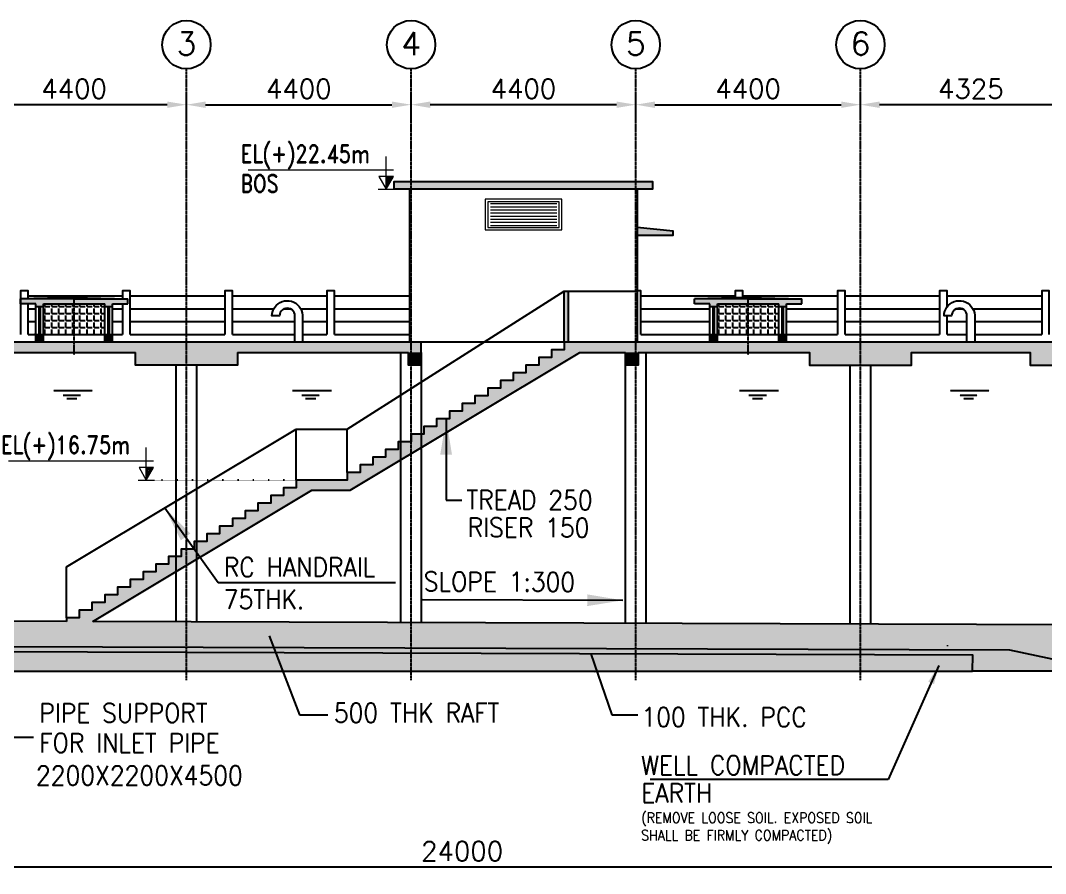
# Model space of a CAD drawing. Header units: millimetres. Extents: x -7644 to 230040, y 17031 to 222323.
# Drawn here: x 14957 to 35032, y 61125 to 77834 of the extents above; entities that cross this region are included whole.
import ezdxf
from ezdxf.enums import TextEntityAlignment as Align

# ---------------------------------------------------------------- set-up
doc = ezdxf.new("R2010")
doc.units = ezdxf.units.MM
doc.header["$LTSCALE"] = 4
doc.header["$MEASUREMENT"] = 0
doc.header["$PDMODE"] = 34
for name, pattern in [('ACAD_ISO07W100', [3, 0, -3]), ('CENTER', [2, 1.25, -0.25, 0.25, -0.25]), ('HIDDEN', [0.375, 0.25, -0.125])]:
    doc.linetypes.add(name, pattern=pattern)
doc.layers.get('0').update_dxf_attribs({"color": 8})
for name, color, linetype in [('AIR COWL', 3, 'Continuous'), ('CL', 8, 'CENTER'), ('DIM', 8, 'Continuous'), ('DIM LAYER', 8, 'Continuous'), ('GRID', 8, 'CENTER'), ('HANDRAIL', 6, 'Continuous'), ('HATCH', 253, 'Continuous'), ('RCC WALL', 7, 'Continuous'), ('SHADE', 5, 'Continuous'), ('txt-1', 7, 'Continuous'), ('txt-2', 7, 'Continuous'), ('WALL', 7, 'Continuous'), ('WATER LEVEL', 252, 'Continuous')]:
    doc.layers.add(name, color=color, linetype=linetype)
for name, color, linetype, lineweight in [('C - B - Structure', 1, 'Continuous', 18), ('C - E - Text 2.5', 3, 'CENTER', 35), ('C - J -  Hatch', 9, 'Continuous', 9), ('C - J - Hatch', 9, 'Continuous', 9), ('C - L - Services', 75, 'Continuous', 18), ('C - P - Symbols', 20, 'Continuous', 15)]:
    doc.layers.add(name, color=color, linetype=linetype, lineweight=lineweight)
doc.styles.add('Mano', font='romand.shx', dxfattribs={"height": 3})
doc.styles.add('ROMANS', font='ROMANS')
doc.dimstyles.new('1-75N', dxfattribs={"dimscale": 75, "dimtxt": 5, "dimasz": 5, "dimexe": 1.25, "dimexo": 1.25, "dimgap": 1.25, "dimtad": 1, "dimdec": 0, "dimdsep": 46, "dimtxsty": 'ROMANS', "dimcen": 1, "dimclrd": 8, "dimclre": 8, "dimclrt": 5, "dimadec": 0, "dimazin": 0, "dimtfac": 1, "dimtdec": 0, "dimtmove": 0, "dimatfit": 3, "dimfxl": 1, "dimarcsym": 0})

# ---------------------------------------------------------------- blocks, each defined once
blk = doc.blocks.new('*D59')
at = {"layer": 'DEFPOINTS', "color": 0, "transparency": 16777216}
for p in [(13807, 76185), (13807, 75782), (18207, 75759)]:
    blk.add_point(p, dxfattribs=at)
at = {"layer": 'DIM', "color": 8, "lineweight": -2, "transparency": 16777216}
for p, q in [((13807, 75907), (13807, 76310)), ((18207, 75884), (18207, 76310)), ((17832, 76185), (14182, 76185))]:
    blk.add_line(p, q, dxfattribs=at)
at = {"layer": 'DIM', "color": 8, "transparency": 16777216}
for points in [[(14182, 76247), (14182, 76122), (13807, 76185)], [(17832, 76247), (17832, 76122), (18207, 76185)]]:
    blk.add_solid(points, dxfattribs=at)
at = {"layer": 'DIM', "color": 5, "transparency": 16777216, "insert": (16007, 76497), "char_height": 375, "attachment_point": 5, "style": 'ROMANS'}
blk.add_mtext('4400', dxfattribs=at)
blk = doc.blocks.new('*D60')
at = {"layer": 'DEFPOINTS', "color": 0, "transparency": 16777216}
for p in [(22607, 76185), (18207, 75759), (22607, 75701)]:
    blk.add_point(p, dxfattribs=at)
at = {"layer": 'DIM', "color": 8, "lineweight": -2, "transparency": 16777216}
for p, q in [((18207, 75884), (18207, 76310)), ((22607, 75826), (22607, 76310)), ((18582, 76185), (22232, 76185))]:
    blk.add_line(p, q, dxfattribs=at)
at = {"layer": 'DIM', "color": 8, "transparency": 16777216}
for points in [[(18582, 76247), (18582, 76122), (18207, 76185)], [(22232, 76247), (22232, 76122), (22607, 76185)]]:
    blk.add_solid(points, dxfattribs=at)
at = {"layer": 'DIM', "color": 5, "transparency": 16777216, "insert": (20407, 76497), "char_height": 375, "attachment_point": 5, "style": 'ROMANS'}
blk.add_mtext('4400', dxfattribs=at)
blk = doc.blocks.new('*D61')
at = {"layer": 'DEFPOINTS', "color": 0, "transparency": 16777216}
for p in [(22607, 76185), (22607, 75701), (27007, 75727)]:
    blk.add_point(p, dxfattribs=at)
at = {"layer": 'DIM', "color": 8, "lineweight": -2, "transparency": 16777216}
for p, q in [((22607, 75826), (22607, 76310)), ((27007, 75852), (27007, 76310)), ((26632, 76185), (22982, 76185))]:
    blk.add_line(p, q, dxfattribs=at)
at = {"layer": 'DIM', "color": 8, "transparency": 16777216}
for points in [[(22982, 76247), (22982, 76122), (22607, 76185)], [(26632, 76247), (26632, 76122), (27007, 76185)]]:
    blk.add_solid(points, dxfattribs=at)
at = {"layer": 'DIM', "color": 5, "transparency": 16777216, "insert": (24807, 76497), "char_height": 375, "attachment_point": 5, "style": 'ROMANS'}
blk.add_mtext('4400', dxfattribs=at)
blk = doc.blocks.new('*D62')
at = {"layer": 'DEFPOINTS', "color": 0, "transparency": 16777216}
for p in [(31407, 76185), (27007, 75727), (31407, 75775)]:
    blk.add_point(p, dxfattribs=at)
at = {"layer": 'DIM', "color": 8, "lineweight": -2, "transparency": 16777216}
for p, q in [((27007, 75852), (27007, 76310)), ((31407, 75900), (31407, 76310)), ((27382, 76185), (31032, 76185))]:
    blk.add_line(p, q, dxfattribs=at)
at = {"layer": 'DIM', "color": 8, "transparency": 16777216}
for points in [[(27382, 76247), (27382, 76122), (27007, 76185)], [(31032, 76247), (31032, 76122), (31407, 76185)]]:
    blk.add_solid(points, dxfattribs=at)
at = {"layer": 'DIM', "color": 5, "transparency": 16777216, "insert": (29207, 76497), "char_height": 375, "attachment_point": 5, "style": 'ROMANS'}
blk.add_mtext('4400', dxfattribs=at)
blk = doc.blocks.new('*D63')
at = {"layer": 'DEFPOINTS', "color": 0, "transparency": 16777216}
for p in [(31407, 76185), (31407, 75775), (35732, 75653)]:
    blk.add_point(p, dxfattribs=at)
at = {"layer": 'DIM', "color": 8, "lineweight": -2, "transparency": 16777216}
for p, q in [((31407, 75900), (31407, 76310)), ((35732, 75778), (35732, 76310)), ((35357, 76185), (31782, 76185))]:
    blk.add_line(p, q, dxfattribs=at)
at = {"layer": 'DIM', "color": 8, "transparency": 16777216}
for points in [[(31782, 76247), (31782, 76122), (31407, 76185)], [(35357, 76247), (35357, 76122), (35732, 76185)]]:
    blk.add_solid(points, dxfattribs=at)
at = {"layer": 'DIM', "color": 5, "transparency": 16777216, "insert": (33569, 76497), "char_height": 375, "attachment_point": 5, "style": 'ROMANS'}
blk.add_mtext('4325', dxfattribs=at)
blk = doc.blocks.new('*D73')
at = {"layer": 'DEFPOINTS', "color": 0, "transparency": 16777216}
for p in [(35607, 65995), (11607, 65575), (11607, 61250)]:
    blk.add_point(p, dxfattribs=at)
at = {"layer": 'DIM', "color": 8, "lineweight": -2, "transparency": 16777216}
for p, q in [((35607, 65870), (35607, 61125)), ((11607, 65450), (11607, 61125)), ((35232, 61250), (11982, 61250))]:
    blk.add_line(p, q, dxfattribs=at)
at = {"layer": 'DIM', "color": 8, "transparency": 16777216}
for points in [[(11982, 61312), (11982, 61187), (11607, 61250)], [(35232, 61312), (35232, 61187), (35607, 61250)]]:
    blk.add_solid(points, dxfattribs=at)
at = {"layer": 'DIM', "color": 5, "transparency": 16777216, "insert": (23607, 61562), "char_height": 375, "attachment_point": 5, "style": 'ROMANS'}
blk.add_mtext('24000', dxfattribs=at)
blk = doc.blocks.new('A$C748A1117')
at = {"layer": 'HATCH'}
h = blk.add_hatch(dxfattribs=at)
h.set_pattern_fill('AR-CONC', color=9, scale=0.1)
h.set_pattern_definition([(50, (42163.533, -839275.233), (18.2184669, -1.59390855), [1.905, -20.955]), (355, (42163.533, -839275.233), (-3.52434214, 19.10568452), [1.524, -16.7640584]), (100.4514447, (42165.051, -839275.366), (14.6941247, 17.5117752), [1.6190009, -17.80902446]), (46.1842, (42163.533, -839270.153), (27.1079041, -4.2042328), [2.8575, -31.4325]), (96.6355576, (42165.792, -839270.503), (23.7404134, 24.7426125), [2.4285023, -26.7135608]), (351.184151, (42163.533, -839270.153), (23.7404134, 24.7426125), [2.2859967, -25.1459732]), (21, (42166.073, -839271.423), (15.16143913, -10.22651982), [1.905, -20.955]), (326, (42166.073, -839271.423), (6.18020283, 18.4187966), [1.524, -16.764]), (71.451445, (42167.336, -839272.275), (21.34164193, 8.1922769), [1.6190009, -17.80899376]), (37.5, (42163.533, -839275.233), (0.308860325, 8.455503887), [0, -16.5608, 0, -17.018, 0, -16.8275]), (7.5, (42163.533, -839275.233), (6.68196625, 10.01805748), [0, -9.7028, 0, -16.1798, 0, -6.4135]), (327.5, (42157.8685, -839275.233), (13.559059517, -0.5728744), [0, -6.35, 0, -19.812, 0, -26.289]), (317.5, (42155.328, -839275.233), (14.81291814, 2.5426491), [0, -8.255, 0, -13.1572, 0, -18.669])])
h.paths.add_polyline_path([(0, 875), (-1050, 850), (1050, 850)])
for points in [[(1050, 850), (0, 850), (-1050, 850), (-1050, 750), (-750, 750), (-750, 700), (-600, 700), (-600, 750), (600, 750), (600, 700), (750, 700), (750, 750), (1050, 750)], [(-750, 0), (-600, 0), (-600, 150), (-750, 150)], [(600, 0), (750, 0), (750, 150), (600, 150)]]:
    blk.add_hatch(color=256, dxfattribs=at).paths.add_polyline_path(points)
h = blk.add_hatch(dxfattribs=at)
h.set_pattern_fill('ANGLE', color=256, scale=500)
h.set_pattern_definition([(0, (-48228.08, -39004.22), (0, 137.5), [100, -37.5]), (90, (-48228.08, -39004.22), (-137.5, 8e-15), [100, -37.5])])
h.paths.add_polyline_path([(-600, 150), (600, 150), (600, 745), (-600, 745)])
at = {"layer": 'CL'}
blk.add_lwpolyline([(0, -248), (0, 915)], dxfattribs=at)
at = {"layer": 'DIM LAYER'}
for points in [[(-689, 700), (-689, 150)], [(-662, 700), (-662, 150)], [(661, 700), (661, 150)], [(688, 700), (688, 150)]]:
    blk.add_lwpolyline(points, dxfattribs=at)
at = {"layer": 'RCC WALL'}
for q in [(-1050, 850), (1050, 850)]:
    blk.add_line((0, 875), q, dxfattribs=at)
for points in [[(0, 850), (-1050, 850)], [(-1050, 750), (-1050, 850)], [(0, 850), (1050, 850)], [(1050, 750), (1050, 850)], [(-750, 750), (-1050, 750)], [(-750, 0), (-750, 750)], [(-600, 750), (600, 750)], [(-600, 0), (-600, 750)], [(600, 0), (600, 750)], [(750, 750), (1050, 750)], [(750, 0), (750, 750)], [(-750, 150), (-600, 150)], [(-600, 150), (600, 150)], [(600, 150), (750, 150)]]:
    blk.add_lwpolyline(points, dxfattribs=at)
at = {"layer": 'WALL', "color": 7}
for points in [[(-750, 700), (-600, 700)], [(600, 700), (750, 700)]]:
    blk.add_lwpolyline(points, dxfattribs=at)
blk = doc.blocks.new('level')
at = {"layer": 'C - J - Hatch'}
h = blk.add_hatch(dxfattribs=at)
h.set_pattern_fill('ANSI31', color=256, scale=112.5, style=0)
h.set_pattern_definition([(45, (-127623.556, -79240.485), (-9.9436891, 9.9436891), [])])
h.paths.add_polyline_path([(-95, 165), (0, 165), (0, 0)])
at = {"layer": 'C - P - Symbols'}
for p, q in [((0, 0, -238), (0, 426, -238)), ((1800, 252, -238), (-95, 252, -238)), ((105, 0, -732), (-105, 0, 256))]:
    blk.add_line(p, q, dxfattribs=at)
blk.add_lwpolyline([(0, 0), (-95, 165), (95, 165)], close=True, dxfattribs=at)

msp = doc.modelspace()

# ---------------------------------------------------------------- hatches: boundary and pattern name
at = {"layer": 'C - L - Services'}
h = msp.add_hatch(dxfattribs=at)
h.set_pattern_fill('ANSI31', color=256, scale=19.2, angle=315)
h.set_pattern_definition([(0, (-65909.074, -6218.92), (2e-14, 60.96), [])])
h.paths.add_polyline_path([(24162.9, 74257.2), (25462.9, 74257.2), (25462.9, 73796.8), (24162.9, 73796.8)])
at = {"layer": 'C - P - Symbols'}
h = msp.add_hatch(dxfattribs=at)
h.set_pattern_fill('AR-CONC', color=5, scale=5000, angle=-90)
h.set_pattern_definition([(320, (-361820, 137778), (-3137.6, -35863), [3750, -41250]), (265, (-361820, 137778), (37609.6, 6937.6), [3000, -33000]), (10.451, (-362080, 134790), (34472, -28925.4), [3187, -35057]), (316.184, (-351820, 137780), (-8276, -53362), [5625, -61875]), (6.636, (-352510, 133330), (48706, -46733), [4780.5, -52586]), (261.184, (-351820, 137780), (48706, -46733), [4500, -49500]), (291, (-354320, 132778), (-20131, -29845.4), [3750, -41250]), (236, (-354320, 132778), (36257.5, -12165.8), [3000, -33000]), (341.451, (-355996, 130290), (16126.6, -42011), [3187, -35057]), (307.5, (-361819, 137778), (16644.7, -608), [0, -32600, 0, -33500, 0, -33125]), (277.5, (-361819, 137778), (19720.6, -13153.5), [0, -19100, 0, -31850, 0, -12625]), (237.5, (-361819, 148928), (-1127.74, -26691.12), [0, -12500, 0, -39000, 0, -51750]), (227.5, (-361819, 153928), (5005.2, -29159.3), [0, -16250, 0, -25900, 0, -36750])])
h.paths.add_polyline_path([(53906.9, 62144.6), (50206.9, 62144.6), (50206.9, 62536.8), (35569.5, 65644.8), (11756.3, 65724.1), (11606.8, 65574.6), (8656.8, 65584.5), (8556.8, 65584.5), (8556.8, 65484.8), (35558.8, 65394.8), (35558.8, 64907.8), (38558.8, 64907.8), (38558.8, 64270.8), (41558.8, 64270.8), (41558.8, 63633.8), (44558.8, 63633.8), (44558.8, 62996.9), (47558.8, 62996.9), (47558.8, 62044.6), (50165.9, 62044.6), (54006.9, 62044.6), (54006.9, 62144.6)])
at = {"layer": 'HATCH'}
h = msp.add_hatch(color=256, dxfattribs=at)
h.dxf.hatch_style = 1
h.paths.add_polyline_path([(22606.8, 74681.3), (22576.8, 74681.3), (22276.8, 74681.3), (22276.8, 74531.3), (22576.8, 74531.3), (22606.8, 74531.3)])
h.paths.add_polyline_path([(27006.8, 74681.3), (22606.8, 74681.3), (22606.8, 74531.3), (22806.8, 74531.3), (26806.8, 74531.3), (27006.8, 74531.3)])
h.paths.add_polyline_path([(27336.8, 74681.3), (27036.8, 74681.3), (27006.8, 74681.3), (27006.8, 74531.3), (27336.8, 74531.3)])
h = msp.add_hatch(color=256, dxfattribs=at)
h.dxf.hatch_style = 1
h.paths.add_polyline_path([(27736.8, 73631.3), (27736.8, 73706.3), (27036.8, 73781.3), (27036.8, 73631.3)])
h = msp.add_hatch(color=256, dxfattribs=at)
h.dxf.hatch_style = 1
h.paths.add_polyline_path([(25681.8, 72531.3), (25606.8, 72531.3), (25606.8, 71531.3), (25681.8, 71531.3)])
h = msp.add_hatch(color=256, dxfattribs=at)
h.dxf.hatch_style = 1
h.paths.add_polyline_path([(9056.8, 71531.3), (9056.8, 71681.3), (8956.8, 71681.3), (8956.8, 71531.3), (7856.7, 71531.3), (7856.7, 71331.3), (9356.8, 71331.3), (22806.8, 71331.3), (22806.8, 71531.3)])
h = msp.add_hatch(color=256, dxfattribs=at)
h.dxf.hatch_style = 1
h.paths.add_polyline_path([(18006.8, 67038.1), (18006.8, 67331.3), (17856.8, 67331.3), (17856.8, 67181.3), (17606.8, 67181.3), (17606.8, 67031.3), (17356.8, 67031.3), (17356.8, 66881.3), (17106.8, 66881.3), (17106.8, 66731.3), (16856.8, 66731.3), (16856.8, 66581.3), (16606.8, 66581.3), (16606.8, 66431.3), (16356.8, 66431.3), (16356.8, 66281.3), (16106.8, 66281.3), (16106.8, 66131.3), (15856.8, 66131.3), (15856.6, 66060.5), (16374.6, 66058.7)])
h.paths.add_polyline_path([(20662.2, 68631.3), (21412.2, 68631.3), (22406.8, 69228.1), (22406.8, 69581.3), (22356.8, 69581.3), (22356.8, 69431.3), (22106.8, 69431.3), (22106.8, 69281.3), (21856.8, 69281.3), (21856.8, 69131.3), (21606.8, 69131.3), (21606.8, 68981.3), (21356.8, 68981.3), (21356.8, 68831.3), (20356.8, 68831.3), (20356.8, 68681.3), (20106.8, 68681.3), (20106.8, 68531.3), (19856.8, 68531.3), (19856.8, 68381.3), (19606.8, 68381.3), (19606.8, 68231.3), (19356.8, 68231.3), (19356.8, 68081.3), (19106.8, 68081.3), (19106.8, 67931.3), (18856.8, 67931.3), (18856.8, 67781.3), (18606.8, 67781.3), (18606.8, 67631.3), (18406.8, 67631.3), (18406.8, 67278.1)])
h.paths.add_polyline_path([(18206.8, 67481.3), (18106.8, 67481.3), (18106.8, 67331.3), (18006.8, 67331.3), (18006.8, 67038.1), (18206.8, 67158.1)])
h.paths.add_polyline_path([(18406.8, 67631.3), (18356.8, 67631.3), (18356.8, 67481.3), (18206.8, 67481.3), (18206.8, 67158.1), (18406.8, 67278.1)])
h.paths.add_polyline_path([(25912.2, 71331.3), (26525.2, 71331.3), (26525.2, 71531.3), (25606.8, 71531.3), (25606.8, 71381.3), (25356.8, 71381.3), (25356.8, 71231.3), (25106.8, 71231.3), (25106.8, 71081.3), (24856.8, 71081.3), (24856.8, 70931.3), (24606.8, 70931.3), (24606.8, 70781.3), (24356.8, 70781.3), (24356.8, 70631.3), (24106.8, 70631.3), (24106.8, 70481.3), (23856.8, 70481.3), (23856.8, 70331.3), (23606.8, 70331.3), (23606.8, 70181.3), (23356.8, 70181.3), (23356.8, 70031.3), (23106.8, 70031.3), (23106.8, 69881.3), (22856.8, 69881.3), (22856.8, 69731.3), (22806.8, 69731.3), (22806.8, 69468.1)])
h.paths.add_polyline_path([(22806.8, 69731.3), (22606.8, 69731.3), (22606.8, 69348.1), (22806.8, 69468.1)])
h.paths.add_polyline_path([(22606.8, 69581.3), (22406.8, 69581.3), (22406.8, 69228.1), (22606.8, 69348.1)])
h.paths.add_polyline_path([(31325.2, 71531.3), (27006.8, 71531.3), (27006.8, 71331.3), (30406.8, 71331.3), (30406.8, 71081.3), (31325.2, 71081.3)])
h.paths.add_polyline_path([(27006.8, 71531.3), (26806.8, 71531.3), (26806.8, 71331.3), (27006.8, 71331.3)])
h.paths.add_polyline_path([(26806.8, 71531.3), (26525.2, 71531.3), (26525.2, 71331.3), (26806.8, 71331.3)])
h.paths.add_polyline_path([(32406.8, 71331.3), (34731.8, 71331.3), (34731.8, 71081.3), (35731.8, 71081.3), (35731.8, 71531.3), (31406.8, 71531.3), (31406.8, 71081.3), (32406.8, 71081.3)])
h.paths.add_polyline_path([(31406.8, 71531.3), (31325.2, 71531.3), (31325.2, 71081.3), (31406.8, 71081.3)])
h.paths.add_polyline_path([(36731.8, 71331.3), (38981.8, 71331.3), (38981.8, 71081.3), (39981.8, 71081.3), (39981.8, 71531.3), (35731.8, 71531.3), (35731.8, 71081.3), (36731.8, 71081.3)])
h.paths.add_polyline_path([(40981.8, 71331.3), (42131.8, 71331.3), (42131.8, 71531.3), (41381.8, 71531.3), (41381.8, 71531.3), (41034.7, 71531.3), (39981.8, 71531.3), (39981.8, 71081.3), (40981.8, 71081.3)])
h.paths.add_polyline_path([(44281.8, 71531.3), (42131.8, 71531.3), (42131.8, 71331.3), (43281.8, 71331.3), (43281.8, 71081.3), (44281.8, 71081.3)])
h.paths.add_polyline_path([(45281.8, 71331.3), (47581.8, 71331.3), (47581.8, 71081.3), (48581.8, 71081.3), (48581.8, 71531.3), (44281.8, 71531.3), (44281.8, 71081.3), (45281.8, 71081.3)])
h.paths.add_polyline_path([(49581.8, 71331.3), (52831.8, 71331.3), (52831.8, 71531.3), (48581.8, 71531.3), (48581.8, 71081.3), (49581.8, 71081.3)])
h.paths.add_polyline_path([(53356.9, 71681.3), (53256.9, 71681.3), (53256.9, 71531.3), (52831.8, 71531.3), (52831.8, 71331.3), (52956.9, 71331.3), (53356.9, 71331.3)])
h = msp.add_hatch(color=256, dxfattribs=at)
h.dxf.hatch_style = 1
h.paths.add_polyline_path([(17206.8, 71081.3), (19206.8, 71081.3), (19206.8, 71331.3), (17206.8, 71331.3)])
h = msp.add_hatch(color=256, dxfattribs=at)
h.dxf.hatch_style = 1
h.paths.add_polyline_path([(22556.8, 71331.3), (22806.8, 71331.3), (22806.8, 71081.3), (22556.8, 71081.3)])
h = msp.add_hatch(color=256, dxfattribs=at)
h.dxf.hatch_style = 1
h.paths.add_polyline_path([(26806.8, 71331.3), (27056.8, 71331.3), (27056.8, 71081.3), (26806.8, 71081.3)])
h = msp.add_hatch(dxfattribs=at)
h.set_pattern_fill('AR-SAND', color=256, scale=35)
h.set_pattern_definition([(37.5, (0, 0), (-2.204768, 67.43883), [0, -53.2, 0, -59.5, 0, -56.875]), (7.5, (0, 0), (61.94218, 98.77511), [0, -28.7, 0, -47.95, 0, -18.375]), (327.5, (-43.05, 0), (108.994965, 0.198067), [0, -17.5, 0, -63, 0, -82.25]), (317.5, (-43.05, 0), (105.21443, 30.71864), [0, -8.75, 0, -41.3, 0, -47.25])])
h.paths.add_polyline_path([(9236.7, 67081.3), (7356.8, 67081.3), (7356.8, 66786.3), (6656.8, 66786.3), (6656.8, 67081.3), (6434, 67081.3), (6434, 66338.2), (6434, 66086.1), (6498.4, 66062.6), (6369.6, 66015.8), (6434, 65992.3), (6434, 65088.1), (9481.8, 65088.1), (9481.8, 65481.7), (8556.8, 65484.8), (8556.8, 65584.5), (8656.8, 65584.5), (8656.8, 66084.5), (9156.8, 66082.8)])
h.paths.add_polyline_path([(13806.8, 65467.3), (9481.8, 65481.7), (9481.8, 65088.1), (13806.8, 65088.1)])
h.paths.add_polyline_path([(18206.8, 65452.6), (13806.8, 65467.3), (13806.8, 65088.1), (18206.8, 65088.1)])
h.paths.add_polyline_path([(33606, 65401.3), (18206.8, 65452.6), (18206.8, 65088.1), (33605, 65088.1)])
h = msp.add_hatch(color=256, dxfattribs=at)
h.dxf.hatch_style = 1
h.paths.add_polyline_path([(52706.9, 62894.6), (53906.9, 62894.6), (53906.9, 62144.6), (50206.9, 62144.6), (50128.2, 62144.6), (34330.6, 65498.9), (11755.8, 65574.1), (11606.8, 65574.6), (8656.8, 65584.5), (8656.8, 66084.5), (9156.8, 66082.8), (35606.8, 65994.6), (50206.9, 62894.6)])
h = msp.add_hatch(dxfattribs=at)
h.set_pattern_fill('AR-CONC', color=256, scale=30)
h.set_pattern_definition([(50, (0, 0), (215.17805, -18.82564), [22.5, -247.5]), (355, (0, 0), (-41.6254, 225.65764), [18, -198]), (100.45144, (17.93, -1.57), (173.55265, 206.832), [19.12206, -210.34263]), (46.1842, (0, 60), (320.1724, -49.6558), [33.75, -371.25]), (96.63564, (26.68, 55.86), (280.3986, 292.2356), [28.6831, -315.5141]), (351.18416, (0, 60), (280.3986, 292.2356), [27, -297]), (21, (30, 45), (179.0721, -120.78567), [22.5, -247.5]), (326, (30, 45), (72.9946, 217.545), [18, -198]), (71.45144, (44.92, 34.93), (252.0667, 96.75935), [19.12206, -210.34263]), (37.5, (0, 0), (3.64796, 99.868156), [0, -195.6, 0, -201, 0, -198.75]), (7.5, (0, 0), (78.92086, 118.32351), [0, -114.6, 0, -191.1, 0, -75.75]), (327.5, (-66.9, 0), (160.14673, -6.76646), [0, -75, 0, -234, 0, -310.5]), (317.5, (-96.9, 0), (174.95585, 30.0315), [0, -97.5, 0, -155.4, 0, -220.5])])
h.paths.add_polyline_path([(9481.8, 65581.7), (8656.8, 65584.5), (8556.8, 65584.5), (8556.8, 65484.8), (9481.8, 65481.7)])
h.paths.add_polyline_path([(11606.8, 65574.6), (11606.8, 65574.6), (9481.8, 65581.7), (9481.8, 65481.7), (13806.8, 65467.3), (13806.8, 65567.3)])
h.paths.add_polyline_path([(34330.6, 65498.9), (13806.8, 65567.3), (13806.8, 65467.3), (33606, 65401.3), (33605, 65088.1), (35558.8, 65088.1), (35558.8, 64501.1), (38558.8, 64501.1), (38558.8, 63864.1), (41558.8, 63864.1), (41558.8, 63227.2), (44558.8, 63227.2), (44558.8, 62590.2), (47558.8, 62590.2), (47558.8, 62044.6), (50165.9, 62044.6), (54006.9, 62044.6), (54006.9, 62144.6), (53906.9, 62144.6), (50128.2, 62144.6)])

# ---------------------------------------------------------------- linework, layer by layer
msp.add_lwpolyline([(6434, 65088.1), (33605.3, 65088.1)])
at = {"layer": 'AIR COWL'}
for points in [[(20331.6, 71531.3), (20331.6, 72060.8), (20329.1, 72081.2), (20318.3, 72112.6), (20299.3, 72142.4), (20276.2, 72165.5), (20246.4, 72182.9), (20215, 72195.3), (20181.1, 72197.8), (20149.6, 72195.3), (20117.4, 72182.9), (20087.6, 72165.5), (20064.5, 72142.4), (20045.4, 72112.6), (20034.7, 72081.2), (20030.5, 72047.3), (19882.5, 72047.3), (19886.7, 72093.6), (19897.4, 72138.3), (19914.8, 72180.4), (19937.9, 72221), (19967.7, 72256.5), (20003.3, 72286.3), (20041.3, 72311.9), (20083.5, 72330.9), (20128.1, 72341.7), (20174.4, 72345.8), (20219.1, 72343.3), (20265.4, 72335.1), (20308.4, 72318.5), (20348.1, 72295.4), (20384.5, 72267.3), (20415.9, 72233.4), (20441.6, 72195.3), (20463.1, 72153.1), (20475.5, 72108.5), (20482.1, 72064.7), (20482.1, 72017.5), (20482.1, 71531.3), (20331.6, 71531.3)], [(33494.1, 71531.3), (33494.1, 72060.8), (33491.6, 72081.2), (33480.8, 72112.6), (33461.8, 72142.4), (33438.7, 72165.5), (33408.9, 72182.9), (33377.5, 72195.3), (33343.6, 72197.8), (33312.1, 72195.3), (33279.9, 72182.9), (33250.1, 72165.5), (33227, 72142.4), (33207.9, 72112.6), (33197.2, 72081.2), (33193, 72047.3), (33045, 72047.3), (33049.2, 72093.6), (33059.9, 72138.3), (33077.3, 72180.4), (33100.4, 72221), (33130.2, 72256.5), (33165.8, 72286.3), (33203.8, 72311.9), (33246, 72330.9), (33290.6, 72341.7), (33336.9, 72345.8), (33381.6, 72343.3), (33427.9, 72335.1), (33470.9, 72318.5), (33510.6, 72295.4), (33547, 72267.3), (33578.4, 72233.4), (33604.1, 72195.3), (33625.6, 72153.1), (33638, 72108.5), (33644.6, 72064.7), (33644.6, 72017.5), (33644.6, 71531.3), (33494.1, 71531.3)]]:
    msp.add_lwpolyline(points, dxfattribs=at)
at = {"layer": 'C - B - Structure'}
for points in [[(25556.7, 74331.3), (24056.7, 74331.3), (24056.7, 73731.3), (25556.7, 73731.3)], [(25506.7, 74281.3), (24106.7, 74281.3), (24106.7, 73781.3), (25506.7, 73781.3)]]:
    msp.add_lwpolyline(points, close=True, dxfattribs=at)
at = {"layer": 'DIM', "linetype": 'ACAD_ISO07W100', "ltscale": 0.1}
msp.add_lwpolyline([(20356.8, 68831.3), (17579.5, 68831.3)], dxfattribs=at)
at = {"layer": 'GRID'}
for p, q in [((18206.8, 64911.5), (18206.8, 76887.1)), ((22606.8, 64911.5), (22606.8, 76887.1)), ((27006.8, 64911.5), (27006.8, 76887.1)), ((31406.8, 64911.5), (31406.8, 76887.1))]:
    msp.add_line(p, q, dxfattribs=at)
at = {"layer": 'HANDRAIL'}
for points, elevation in [([(16956.8, 72431.3), (15106.8, 72431.3)], -616), ([(18956.8, 72431.3), (17106.8, 72431.3)], -821.4), ([(20956.8, 72431.3), (19106.8, 72431.3)], -1026.7), ([(22576.8, 72431.3), (21106.8, 72431.3)], -1232.1), ([(28956.8, 72431.3), (27106.8, 72431.3)], -1848.1), ([(30956.8, 72431.3), (29106.8, 72431.3)], -2053.5), ([(32956.8, 72431.3), (31106.8, 72431.3)], -2258.8), ([(34956.8, 72431.3), (33106.8, 72431.3)], -2464.2), ([(15256.8, 72181.3), (15106.8, 72181.3)], -616), ([(16956.8, 72181.3), (16756.8, 72181.3)], -616), ([(18956.8, 72181.3), (17106.8, 72181.3)], -821.4), ([(19915.3, 72181.3), (19106.8, 72181.3)], -1026.7), ([(20249.2, 72181.3), (20114.6, 72181.3)], -1026.7), ([(20956.8, 72181.3), (20448.7, 72181.3)], -1026.7), ([(22576.8, 72181.3), (21106.8, 72181.3)], -1232.1), ([(28456.8, 72181.3), (27106.8, 72181.3)], -1848.1), ([(30956.8, 72181.3), (29956.8, 72181.3)], -2053.5), ([(32956.8, 72181.3), (31106.8, 72181.3)], -2258.8), ([(33411.7, 72181.3), (33277.1, 72181.3)], -2464.2), ([(34956.8, 72181.3), (33611.2, 72181.3)], -2464.2), ([(15256.8, 71931.3), (15106.8, 71931.3)], -616), ([(16956.8, 71931.3), (16756.8, 71931.3)], -616), ([(18956.8, 71931.3), (17106.8, 71931.3)], -821.4), ([(20331.6, 71931.3), (19106.8, 71931.3)], -1026.7), ([(20956.8, 71931.3), (20482.1, 71931.3)], -1026.7), ([(22576.8, 71931.3), (21106.8, 71931.3)], -1232.1), ([(28456.8, 71931.3), (27106.8, 71931.3)], -1848.1), ([(30956.8, 71931.3), (29956.8, 71931.3)], -2053.5), ([(32956.8, 71931.3), (31106.8, 71931.3)], -2258.8), ([(33494.1, 71931.3), (33106.8, 71931.3)], -2464.2), ([(34956.8, 71931.3), (33644.6, 71931.3)], -2464.2)]:
    msp.add_lwpolyline(points, dxfattribs=dict(at, elevation=elevation))
at = {"layer": 'HATCH'}
msp.add_lwpolyline([(53906.9, 62144.6), (54006.9, 62144.6), (54006.9, 62044.6), (50165.9, 62044.6), (47558.8, 62044.6), (47558.8, 62590.2), (44558.8, 62590.2), (44558.8, 63227.2), (41558.8, 63227.2), (41558.8, 63864.1), (38558.8, 63864.1), (38558.8, 64501.1), (35558.8, 64501.1), (35558.8, 65088.1), (33605, 65088.1), (33606, 65401.3), (8556.8, 65484.8), (8556.8, 65584.5), (8656.8, 65584.5)], dxfattribs=at)
at = {"layer": 'RCC WALL'}
for p, q in [((22806.8, 71331.3), (22806.8, 71081.3)), ((15856.8, 67131.3), (20356.8, 69831.3)), ((20356.8, 68831.3), (20356.8, 69831.3)), ((21356.8, 68981.3), (21356.8, 69831.3)), ((15856.8, 66131.3), (15856.8, 67131.3))]:
    msp.add_line(p, q, dxfattribs=at)
for points in [[(26806.8, 74531.3), (22806.8, 74531.3), (22806.8, 74531.3), (22576.8, 74531.3), (22576.8, 74531.3), (22276.8, 74531.3), (22276.8, 74681.3), (22576.8, 74681.3), (27036.8, 74681.3), (27336.8, 74681.3), (27336.8, 74531.3), (27036.8, 74531.3), (27036.8, 74531.3), (26806.8, 74531.3)], [(27036.8, 73631.3), (27736.8, 73631.3), (27736.8, 73706.3), (27036.8, 73781.3)]]:
    msp.add_lwpolyline(points, close=True, dxfattribs=at)
for points in [[(22576.8, 74531.3), (22576.8, 71531.3)], [(27036.8, 74531.3), (27036.8, 71531.3)], [(20356.8, 69831.3), (21356.8, 69831.3), (25606.8, 72531.3)], [(25606.8, 71531.3), (25606.8, 72531.3), (25681.8, 72531.3), (25681.8, 71531.3), (25606.8, 71531.3)], [(25606.8, 72531.3), (27036.8, 72531.3)], [(22806.8, 71331.3), (22806.8, 71331.3), (22806.8, 71531.3), (9056.8, 71531.3)], [(53256.9, 71531.3), (26806.8, 71531.3), (25606.8, 71531.3), (25606.8, 71381.3), (25356.8, 71381.3), (25356.8, 71231.3), (25106.8, 71231.3), (25106.8, 71081.3), (24856.8, 71081.3), (24856.8, 70931.3), (24606.8, 70931.3), (24606.8, 70781.3), (24356.8, 70781.3), (24356.8, 70631.3), (24106.8, 70631.3), (24106.8, 70481.3), (23856.8, 70481.3), (23856.8, 70331.3), (23606.8, 70331.3), (23606.8, 70181.3), (23356.8, 70181.3), (23356.8, 70031.3), (23106.8, 70031.3), (23106.8, 69881.3), (22856.8, 69881.3), (22856.8, 69731.3), (22606.8, 69731.3), (22606.8, 69581.3), (22356.8, 69581.3), (22356.8, 69431.3), (22106.8, 69431.3), (22106.8, 69281.3), (21856.8, 69281.3), (21856.8, 69131.3), (21606.8, 69131.3), (21606.8, 68981.3), (21356.8, 68981.3), (21356.8, 68831.3), (20356.8, 68831.3), (20356.8, 68681.3), (20106.8, 68681.3), (20106.8, 68531.3), (19856.8, 68531.3), (19856.8, 68381.3), (19606.8, 68381.3), (19606.8, 68231.3), (19356.8, 68231.3), (19356.8, 68081.3), (19106.8, 68081.3), (19106.8, 67931.3), (18856.8, 67931.3), (18856.8, 67781.3), (18606.8, 67781.3), (18606.8, 67631.3), (18356.8, 67631.3), (18356.8, 67481.3), (18106.8, 67481.3), (18106.8, 67331.3), (17856.8, 67331.3), (17856.8, 67181.3), (17606.8, 67181.3), (17606.8, 67031.3), (17356.8, 67031.3), (17356.8, 66881.3), (17106.8, 66881.3), (17106.8, 66731.3), (16856.8, 66731.3), (16856.8, 66581.3), (16606.8, 66581.3), (16606.8, 66431.3), (16356.8, 66431.3), (16356.8, 66281.3), (16106.8, 66281.3), (16106.8, 66131.3), (15856.8, 66131.3), (15856.6, 66060.5)], [(25606.8, 71531.3), (22806.8, 71531.3)], [(14806.8, 71331.3), (17206.8, 71331.3)], [(16374.6, 66058.7), (16374.6, 66058.7), (20662.2, 68631.3), (21412.2, 68631.3), (25912.2, 71331.3), (26806.8, 71331.3)], [(19206.8, 71331.3), (19206.8, 71081.3), (17206.8, 71081.3), (17206.8, 71331.3)], [(19206.8, 71331.3), (22556.8, 71331.3)], [(22406.8, 66038.6), (22406.8, 71331.3)], [(22806.8, 71081.3), (22556.8, 71081.3), (22556.8, 71331.3)], [(26806.8, 66024), (26806.8, 71331.3)], [(27056.8, 71331.3), (27056.8, 71081.3), (26806.8, 71081.3), (26806.8, 71331.3)], [(27056.8, 71331.3), (30406.8, 71331.3), (30406.8, 71081.3), (32406.8, 71081.3), (32406.8, 71331.3), (34731.8, 71331.3), (34731.8, 71081.3), (36731.8, 71081.3)], [(27206.8, 71331.3), (27206.8, 66022.6)], [(18006.8, 66053.3), (18006.8, 71081.3)], [(18406.8, 71081.3), (18406.8, 66052)], [(22806.8, 71081.3), (22806.8, 66037.3)], [(31206.8, 66009.3), (31206.8, 71081.3)], [(31606.8, 71081.3), (31606.8, 66008)], [(15856.6, 66060.5), (9606.8, 66081.3)], [(52706.9, 62894.6), (50206.9, 62894.6), (35606.8, 65994.6), (16374.6, 66058.7)], [(53406.9, 62894.6), (53906.9, 62894.6), (53906.9, 62144.6), (50128.2, 62144.6), (50128.2, 62144.6), (34330.6, 65498.9), (8656.8, 65584.5)]]:
    msp.add_lwpolyline(points, dxfattribs=at)
for points, elevation in [([(15106.8, 71681.3), (16956.8, 71681.3)], -616), ([(17106.8, 71681.3), (18956.8, 71681.3)], -821.4), ([(19106.8, 71681.3), (20331.6, 71681.3)], -1026.7), ([(20482.1, 71681.3), (20956.8, 71681.3)], -1026.7), ([(21106.8, 71681.3), (22576.8, 71681.3)], -1232.1), ([(27106.8, 71681.3), (28456.8, 71681.3)], -1848.1), ([(29956.8, 71681.3), (30956.8, 71681.3)], -2053.5), ([(31106.8, 71681.3), (32956.8, 71681.3)], -2258.8), ([(33106.8, 71681.3), (33494.1, 71681.3)], -2464.2), ([(33644.6, 71681.3), (34956.8, 71681.3)], -2464.2)]:
    msp.add_lwpolyline(points, dxfattribs=dict(at, elevation=elevation))
at = {"layer": 'txt-1'}
for centre in [(18206.8, 77360.8), (22606.8, 77360.8), (27006.8, 77360.8), (31406.8, 77360.8)]:
    msp.add_circle(centre, 473.7, dxfattribs=at)
at = {"layer": 'WALL'}
msp.add_line((15256.8, 71681.8), (15231.8, 71681.8), dxfattribs=at)
for points, elevation in [([(15106.8, 72384.9), (15106.8, 72537.6), (14956.8, 72537.6), (14956.8, 71681.3)], -616), ([(17106.8, 71681.3), (17106.8, 72537.6), (16956.8, 72537.6), (16956.8, 72383.7)], -821.4), ([(19106.8, 71681.3), (19106.8, 72537.6), (18956.8, 72537.6), (18956.8, 71681.3)], -1026.7), ([(21106.8, 71681.3), (21106.8, 72537.6), (20956.8, 72537.6), (20956.8, 71681.3)], -1232.1), ([(27106.8, 71681.3), (27106.8, 72537.6), (27036.8, 72537.6)], -1848.1), ([(29106.8, 72403.9), (29106.8, 72537.6), (28956.8, 72537.6), (28956.8, 72400.4)], -2053.5), ([(31106.8, 71681.3), (31106.8, 72537.6), (30956.8, 72537.6), (30956.8, 71681.3)], -2258.8), ([(33106.8, 72228.6), (33106.8, 72537.6), (32956.8, 72537.6), (32956.8, 71681.3)], -2464.2), ([(35106.8, 71681.3), (35106.8, 72537.6), (34956.8, 72537.6), (34956.8, 71681.3)], -2669.5), ([(15106.8, 71681.3), (15106.8, 72281.3)], -616), ([(16956.8, 72281.3), (16956.8, 71681.3)], -821.4), ([(33106.8, 71681.3), (33106.8, 72047.3)], -2464.2)]:
    msp.add_lwpolyline(points, dxfattribs=dict(at, elevation=elevation))
at = {"layer": 'WATER LEVEL', "linetype": 'HIDDEN'}
for points in [[(16366.5, 70581.3), (15602.3, 70581.3)], [(16131, 70487.2), (15789.2, 70487.2)], [(21046.4, 70581.3), (20282.2, 70581.3)], [(20810.9, 70487.2), (20469, 70487.2)], [(29801.6, 70581.3), (29037.4, 70581.3)], [(29566.1, 70487.2), (29224.2, 70487.2)], [(33929.7, 70581.3), (33165.5, 70581.3)], [(33694.3, 70487.2), (33352.4, 70487.2)], [(16058.8, 70422.8), (15861.3, 70422.8)], [(20738.7, 70422.8), (20541.2, 70422.8)], [(29493.9, 70422.8), (29296.4, 70422.8)], [(33622.1, 70422.8), (33424.6, 70422.8)]]:
    msp.add_lwpolyline(points, dxfattribs=at)

# ---------------------------------------------------------------- block references
at = {"layer": 'C - J -  Hatch', "xscale": -1.5, "yscale": 1.5, "zscale": 1.5}
for p in [(22118.6, 74531.3, -384.6), (17421.3, 68831.3, -384.6)]:
    msp.add_blockref('level', p, dxfattribs=at)
at = {"layer": 'SHADE', "color": 4}
for p in [(16006.8, 71531.3), (29206.8, 71531.3)]:
    msp.add_blockref('A$C748A1117', p, dxfattribs=at)

# ---------------------------------------------------------------- texts
at = {"layer": 'C - E - Text 2.5', "style": 'Mano', "width": 0.8}
for s, p in [('EL(+)22.45m', (19271.4, 75048.2, -2470.4)), ('BOS', (19271.4, 74464.8, -2470.4)), ('EL(+)16.75m', (14574.1, 69348.2, -2470.4))]:
    msp.add_text(s, height=350, dxfattribs=at).set_placement(p)
at = {"layer": 'txt-1', "color": 6, "style": 'ROMANS'}
for s, p in [('3', (18207.9, 77382.5)), ('4', (22607.9, 77382.5)), ('5', (27007.9, 77382.5)), ('6', (31407.9, 77382.5))]:
    msp.add_text(s, height=450, dxfattribs=at).set_placement(p, align=Align.MIDDLE_CENTER)
at = {"layer": 'txt-2', "style": 'ROMANS', "width": 0.9}
for s, p in [('TREAD 250 ', (23688, 68259.1)), ('RISER 150 ', (23712.5, 67718.6)), ('SLOPE 1:300', (22854, 66656.7))]:
    msp.add_text(s, height=375, rotation=359.80901, dxfattribs=at).set_placement(p)
for s, height, p in [('RC HANDRAIL', 375, (18938.1, 66939.5)), ('75THK.', 375, (18938.1, 66309)), ('PIPE SUPPORT', 375, (15325.2, 64081.3)), ('500 THK RAFT', 375, (21094.8, 64083.5)), ('100 THK. PCC', 375, (27117.4, 64002.3)), ('FOR INLET PIPE', 375, (15325.2, 63494.3)), ('WELL COMPACTED ', 375, (27112.5, 63056.5)), ('2200X2200X4500', 375, (15260.4, 62857.2)), ('EARTH', 375, (27112.5, 62514)), ('(REMOVE LOOSE SOIL. EXPOSED SOIL', 200, (27112.5, 62116.5)), ('SHALL BE FIRMLY COMPACTED)', 200, (27112.5, 61774))]:
    msp.add_text(s, height=height, dxfattribs=at).set_placement(p)

# ---------------------------------------------------------------- dimensions: what is measured, and where the dimension line sits
at = {"layer": 'DIM', "color": 5}
for base, p1, p2, picture, middle in [((13806.8, 76184.6), (18206.8, 75758.6), (13806.8, 75781.9), '*D59', (16006.8, 76497.1)), ((22606.8, 76184.6), (27006.8, 75727.4), (22606.8, 75701.1), '*D61', (24806.8, 76497.1)), ((31406.8, 76184.6), (35731.8, 75652.8), (31406.8, 75774.7), '*D63', (33569.3, 76497.1)), ((11606.8, 61249.6), (35606.8, 65994.6), (11606.8, 65574.6), '*D73', (23606.8, 61562.1))]:
    dim = msp.add_linear_dim(base=base, p1=p1, p2=p2, angle=180, dimstyle='1-75N', override={"dimscale": 100, "dimtxt": 3.75, "dimasz": 3.75}, dxfattribs=at)
    dim.commit()
    dim.dimension.update_dxf_attribs({"geometry": picture, "text_midpoint": middle})
for base, p1, p2, picture, middle in [((22606.8, 76184.6), (18206.8, 75758.6), (22606.8, 75701.1), '*D60', (20406.8, 76497.1)), ((31406.8, 76184.6), (27006.8, 75727.4), (31406.8, 75774.7), '*D62', (29206.8, 76497.1))]:
    dim = msp.add_linear_dim(base=base, p1=p1, p2=p2, dimstyle='1-75N', override={"dimscale": 100, "dimtxt": 3.75, "dimasz": 3.75}, dxfattribs=at)
    dim.commit()
    dim.dimension.update_dxf_attribs({"geometry": picture, "text_midpoint": middle})

# ---------------------------------------------------------------- leaders
for points, override in [([(23292.8, 70031.3), (23292.8, 68438.6), (23600.5, 68438.6)], {"dimscale": 100, "dimasz": 7, "dimtad": 0}), ([(17783.4, 68287.2), (18826.5, 66826), (22304, 66826)], {"dimscale": 100, "dimasz": 7, "dimtad": 0}), ([(13307, 66618.6), (14718, 63797.6), (15211.8, 63797.6)], {"dimscale": 100, "dimasz": 3.75, "dimtad": 0}), ([(26755.5, 66475.4), (22828.3, 66488.4)], {"dimscale": 100, "dimasz": 7, "dimtad": 0}), ([(19827.1, 65777.4), (20422.2, 64233.7), (20973.6, 64233.7)], {"dimscale": 100, "dimasz": 3.75, "dimtad": 0}), ([(26127.2, 65426.2), (26539.9, 64233.7), (27047.1, 64233.7)], {"dimscale": 100, "dimasz": 3.75, "dimtad": 0}), ([(32944, 65200), (31949.5, 62964.7), (27292, 62964.7)], {"dimscale": 100, "dimasz": 3.75, "dimtad": 0})]:
    msp.add_leader(points, dimstyle='1-75N', override=override, dxfattribs=at)

doc.saveas('drawing.dxf')
